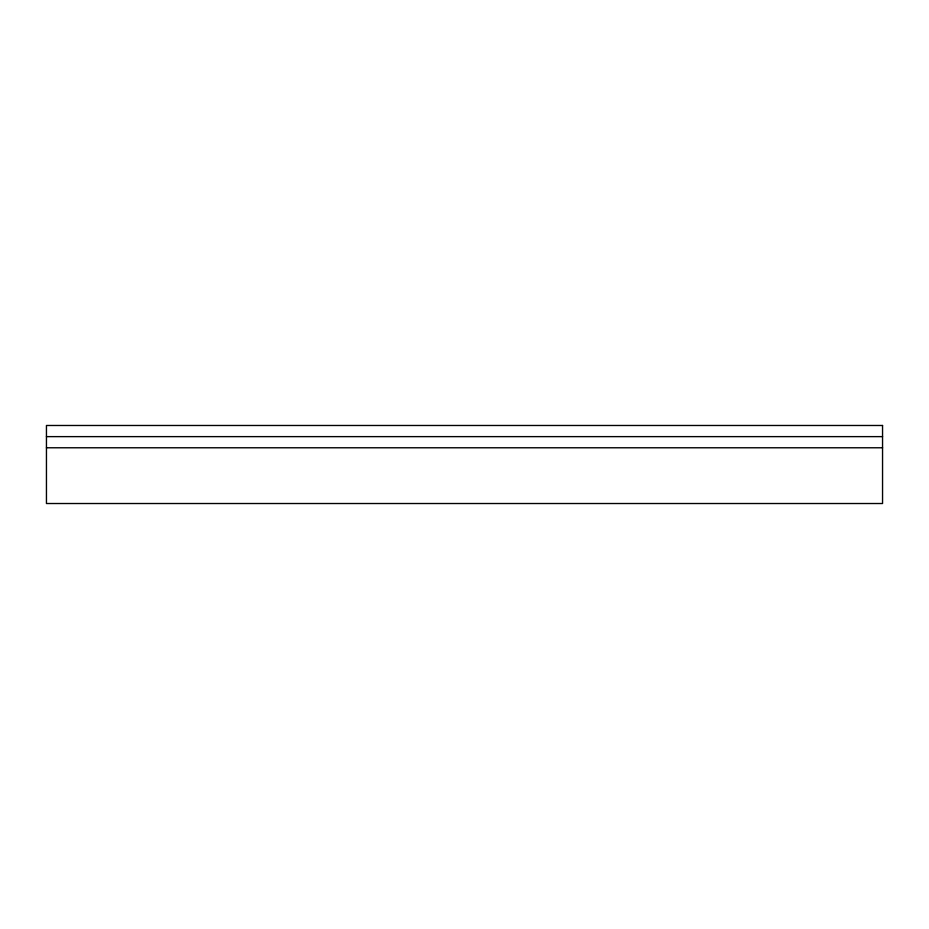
<?xml version="1.0" encoding="UTF-8"?>
<svg xmlns="http://www.w3.org/2000/svg" width="929" height="929" viewBox="0 0 929 929"><rect width="100%" height="100%" fill="white"/><g stroke="black" fill="none" stroke-linecap="round" stroke-linejoin="round"><path stroke-width="1.39" d="M46.45 436.63L882.55 436.63M46.45 447.778L882.55 447.778M882.55 425.482L46.45 425.482L46.45 503.518L882.55 503.518L882.55 425.482"/></g></svg>
